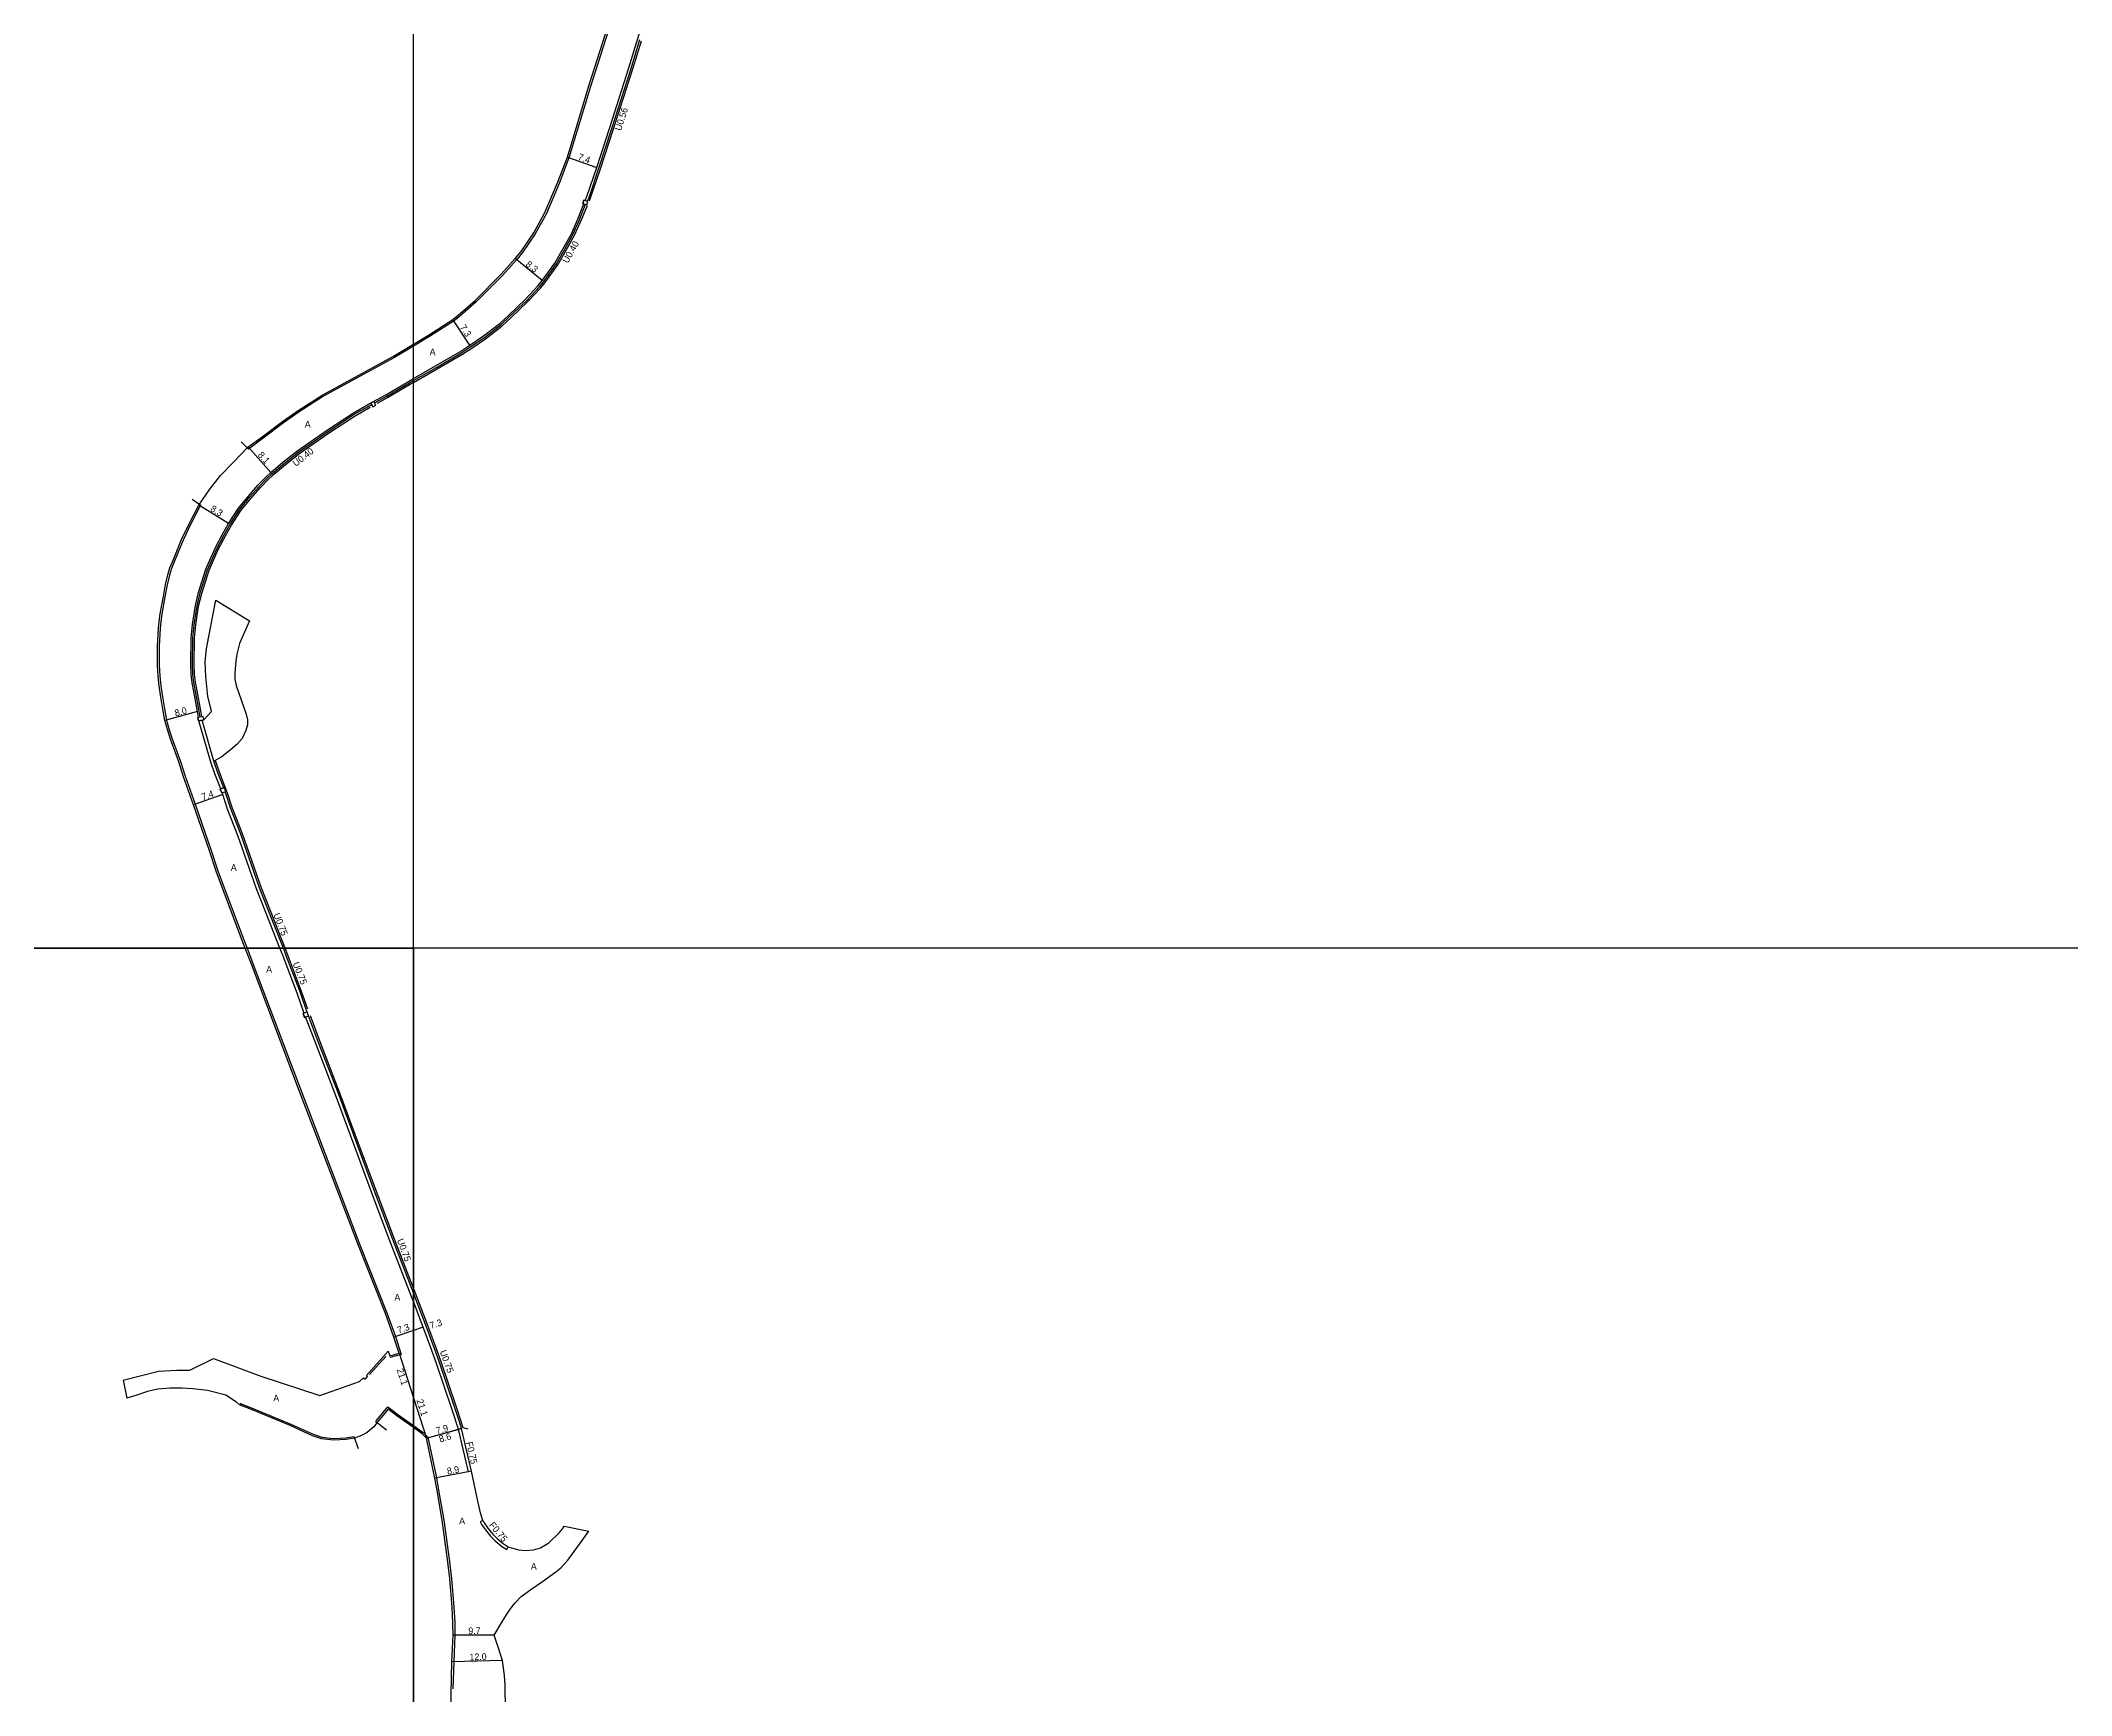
# Model space of a CAD drawing. Header units: metres. Extents: x -20000 to -16000, y -117000 to -114000.
# Drawn here: x -19288.6 to -18806.1, y -114777.5 to -114384.4 of the extents above; entities that cross this region are included whole.
import ezdxf

# ---------------------------------------------------------------- set-up
doc = ezdxf.new("R2010")
doc.units = ezdxf.units.M
doc.header["$LTSCALE"] = 2.5
for name, color, linetype in [('側溝・桝', 7, 'Continuous'), ('図郭', 7, 'Continuous'), ('幅員', 7, 'Continuous'), ('歩道・分離帯・安全施設', 7, 'Continuous'), ('舗装', 7, 'Continuous'), ('道路', 7, 'Continuous')]:
    doc.layers.add(name, color=color, linetype=linetype)
doc.styles.get("Standard").update_dxf_attribs({"font": ''})
doc.styles.get('Standard').set_extended_font_data('@MS PGothic')

msp = doc.modelspace()

# ---------------------------------------------------------------- linework, layer by layer
at = {"layer": '側溝・桝'}
for points in [[(-19158.65, -114422.52), (-19158.28, -114421.6), (-19155.92, -114414.67), (-19152.84, -114405.2), (-19148.26, -114390.97), (-19146.17, -114384.08)], [(-19200, -114465.12), (-19194.54, -114462), (-19188.73, -114458.62), (-19186.35, -114457.06), (-19183.15, -114454.85), (-19179.16, -114451.79), (-19177.08, -114449.84), (-19173.07, -114446.07), (-19170.06, -114442.83), (-19169.09, -114441.62), (-19166.04, -114437.41), (-19164.05, -114433.92), (-19162.09, -114430.4), (-19160.63, -114427.09), (-19159.1, -114423.22)], [(-19209.24, -114470.42), (-19206.33, -114468.82), (-19200.95, -114465.66), (-19200, -114465.12)], [(-19250.64, -114545.07), (-19250.9, -114543.69), (-19251.8, -114538.93), (-19252.15, -114536.87), (-19252.38, -114534.94), (-19252.51, -114532.52), (-19252.39, -114526.28), (-19252.13, -114523.13), (-19251.42, -114518.62), (-19250.68, -114515.58), (-19248.94, -114510.05), (-19246.73, -114505.12), (-19244.99, -114501.8), (-19243.57, -114499.25), (-19241.27, -114495.67), (-19238.91, -114492.85), (-19236.64, -114490.25), (-19234.84, -114488.4), (-19233.61, -114487.24), (-19230.66, -114484.71), (-19227.25, -114482.07), (-19220.16, -114477.14), (-19214.05, -114473.13), (-19210.45, -114471.09), (-19209.94, -114470.81)], [(-19245.78, -114562.12), (-19247.15, -114558.57), (-19248.13, -114555.79), (-19250.97, -114545.96)], [(-19247.41, -114555.57), (-19250.23, -114545.8)], [(-19230.9, -114600), (-19234.18, -114591.62), (-19236.55, -114585.65), (-19241.03, -114572.91), (-19243.43, -114566.65), (-19244.55, -114563.25), (-19244.72, -114562.79)], [(-19225.27, -114615.12), (-19225.4, -114614.79), (-19226.95, -114610.38), (-19230.29, -114601.58), (-19230.9, -114600)], [(-19200, -114681.86), (-19204.87, -114669.22), (-19208.77, -114658.95), (-19213.16, -114647.18), (-19217.84, -114634.52), (-19222.52, -114622.39), (-19224.92, -114616.05)], [(-19188.58, -114714.08), (-19189.01, -114712.77), (-19190.09, -114709.39), (-19193.77, -114698.41), (-19194.9, -114695.32), (-19196.98, -114689.75), (-19199.67, -114682.72), (-19200, -114681.86)], [(-19186.2, -114724.2), (-19186.94, -114724.35), (-19189.31, -114714.28)], [(-19183.48, -114735.92), (-19184.14, -114736.27), (-19183.81, -114736.91), (-19182.91, -114738.18), (-19181.66, -114739.7), (-19180.61, -114740.79), (-19179.11, -114742.04), (-19177.78, -114742.86), (-19177.47, -114742.17)]]:
    msp.add_lwpolyline(points, dxfattribs=at)
at = {"layer": '側溝・桝', "flags": 128}
for points in [[(-19159.72, -114423.03), (-19158.77, -114423.33), (-19158.53, -114422.56), (-19159.49, -114422.27)], [(-19210.13, -114470.46), (-19209.65, -114471.33), (-19208.95, -114470.95), (-19209.43, -114470.07)], [(-19251.05, -114545.98), (-19249.78, -114545.7), (-19249.96, -114544.91), (-19251.23, -114545.2)], [(-19245.55, -114563.1), (-19244.61, -114562.75), (-19244.97, -114561.81), (-19245.91, -114562.17)], [(-19225.85, -114616.41), (-19224.92, -114616.05), (-19225.27, -114615.12), (-19226.21, -114615.47)]]:
    msp.add_lwpolyline(points, close=True, dxfattribs=at)
at = {"layer": '図郭'}
for points in [[(-20000, -114600), (-19200, -114600), (-19200, -114000), (-20000, -114000)], [(-19200, -114000), (-18400, -114000), (-18400, -114600), (-19200, -114600)], [(-20000, -115200), (-19200, -115200), (-19200, -114600), (-20000, -114600)], [(-19200, -115200), (-18400, -115200), (-18400, -114600), (-19200, -114600)]]:
    msp.add_lwpolyline(points, close=True, dxfattribs=at)
at = {"layer": '幅員', "flags": 128}
for points in [[(-19163.43, -114412.04), (-19156.45, -114414.49)], [(-19169.4, -114441.38), (-19175.85, -114436.15)], [(-19186.57, -114456.73), (-19190.6, -114450.64)], [(-19233.88, -114486.95), (-19239.23, -114480.86)], [(-19243.91, -114499.05), (-19250.97, -114494.69)], [(-19251.29, -114543.76), (-19259.06, -114545.88)], [(-19245.26, -114563.47), (-19252.25, -114565.9)], [(-19200, -114690.79), (-19204.65, -114692.36)], [(-19197.68, -114690.01), (-19200, -114690.79)], [(-19203.42, -114696.22), (-19200, -114706.83)], [(-19200, -114706.83), (-19196.93, -114716.35)], [(-19196.93, -114716.35), (-19188.58, -114714.08)], [(-19196.92, -114716.4), (-19189.31, -114714.28)], [(-19186.2, -114724.2), (-19194.94, -114725.9)], [(-19180.84, -114763.18), (-19190.54, -114763.21)], [(-19178.85, -114769.22), (-19190.84, -114769.52)]]:
    msp.add_lwpolyline(points, dxfattribs=at)
at = {"layer": '歩道・分離帯・安全施設'}
for points in [[(-19133.77, -114313.5), (-19136.74, -114325.74), (-19140.85, -114340.9), (-19143.57, -114350.46), (-19147.51, -114363.08), (-19151.28, -114374.36), (-19157.91, -114395.24), (-19163.05, -114412.17), (-19165.37, -114418.32), (-19168.41, -114425.39), (-19171.04, -114430.23), (-19174.12, -114434.72), (-19175.55, -114436.41), (-19178.87, -114440.14), (-19185.06, -114446.4), (-19189.08, -114449.88), (-19190.36, -114450.96), (-19196.2, -114454.66), (-19200, -114456.92)], [(-19158.17, -114422.4), (-19157.91, -114421.74), (-19155.54, -114414.79), (-19152.46, -114405.32), (-19147.88, -114391.09), (-19145.85, -114384.41)], [(-19200, -114465.58), (-19194.34, -114462.34), (-19188.52, -114458.96), (-19186.12, -114457.39), (-19182.91, -114455.17), (-19178.9, -114452.1), (-19176.81, -114450.13), (-19172.78, -114446.36), (-19169.76, -114443.09), (-19168.77, -114441.86), (-19165.71, -114437.62), (-19163.7, -114434.11), (-19161.73, -114430.57), (-19160.26, -114427.25), (-19158.61, -114423.5)], [(-19200, -114456.92), (-19204.53, -114459.63), (-19214.55, -114465.1), (-19221.34, -114468.83), (-19227.17, -114472.54), (-19230.85, -114475.14), (-19236, -114479.01), (-19239.21, -114481.4), (-19240.94, -114479.7)], [(-19208.57, -114470.51), (-19206.13, -114469.17), (-19200.75, -114466.01), (-19200, -114465.58)], [(-19250.25, -114544.98), (-19250.5, -114543.61), (-19251.4, -114538.86), (-19251.75, -114536.81), (-19251.98, -114534.9), (-19252.11, -114532.51), (-19251.99, -114526.3), (-19251.73, -114523.18), (-19251.03, -114518.69), (-19250.3, -114515.69), (-19248.56, -114510.2), (-19246.37, -114505.29), (-19244.64, -114501.99), (-19243.22, -114499.46), (-19240.94, -114495.9), (-19238.61, -114493.11), (-19236.35, -114490.52), (-19234.56, -114488.68), (-19233.34, -114487.54), (-19230.41, -114485.02), (-19227.01, -114482.39), (-19219.94, -114477.47), (-19213.84, -114473.47), (-19210.28, -114471.46)], [(-19252.6, -114493.32), (-19250.5, -114494.71), (-19250.63, -114494.9), (-19252.86, -114499.18), (-19254.7, -114503.02), (-19256.67, -114507.78), (-19257.49, -114509.77), (-19257.96, -114511.38), (-19258.51, -114513.62), (-19259.03, -114516.51), (-19259.77, -114520.61), (-19259.99, -114522.38), (-19260.18, -114524.06), (-19260.4, -114528.21), (-19260.38, -114530.88), (-19260.38, -114532.84), (-19260.23, -114535.27), (-19259.98, -114537.61), (-19259.62, -114540.27), (-19259.18, -114543.11), (-19258.67, -114545.78), (-19258.01, -114548.12), (-19257.31, -114550.2), (-19255.37, -114555.6), (-19254.25, -114559.11), (-19251.87, -114565.77), (-19248.08, -114576.73), (-19246.39, -114581.81), (-19240.32, -114598.01), (-19239.54, -114600)], [(-19230.47, -114600), (-19233.8, -114591.48), (-19236.17, -114585.5), (-19240.65, -114572.77), (-19243.06, -114566.52), (-19244.17, -114563.11), (-19244.71, -114561.71), (-19246.07, -114558.17), (-19247.03, -114555.43)], [(-19239.54, -114600), (-19238.12, -114603.64), (-19226.68, -114633.87), (-19212.7, -114670.44), (-19206.29, -114686.59), (-19204.27, -114692.23), (-19202.92, -114696.49)], [(-19225.1, -114614.44), (-19226.58, -114610.24), (-19229.91, -114601.43), (-19230.47, -114600)], [(-19200, -114680.75), (-19204.5, -114669.07), (-19208.39, -114658.8), (-19212.79, -114647.04), (-19217.46, -114634.38), (-19222.14, -114622.24), (-19224.48, -114616.08)], [(-19186.96, -114714.21), (-19188.21, -114713.92), (-19189.71, -114709.27), (-19193.4, -114698.27), (-19194.52, -114695.18), (-19196.61, -114689.61), (-19199.3, -114682.57), (-19200, -114680.75)], [(-19210.43, -114701.29), (-19206.56, -114696.94)], [(-19202.92, -114696.49), (-19205.6, -114697.25)], [(-19241.15, -114708.09), (-19241.13, -114708.11), (-19238.29, -114709.24), (-19229.16, -114713.04), (-19223.82, -114715.43), (-19221.79, -114716.15), (-19219.02, -114716.48), (-19216.03, -114716.3), (-19214.19, -114716.02), (-19213.14, -114718.87)], [(-19206.4, -114714.46), (-19208.97, -114712.47), (-19208.75, -114712.19), (-19206.05, -114708.9), (-19203.73, -114710.75), (-19200, -114713.38)], [(-19200, -114713.38), (-19197.68, -114715.02), (-19196.56, -114716.16), (-19194.54, -114725.83), (-19194.01, -114728.74), (-19192.8, -114735.83), (-19191.52, -114745.14), (-19190.97, -114749.72), (-19190.37, -114756.52), (-19190.2, -114760.21), (-19190.14, -114763.22), (-19190.44, -114769.53), (-19190.6, -114775.97)]]:
    msp.add_lwpolyline(points, dxfattribs=at)
at = {"layer": '道路'}
for points in [[(-19159.19, -114422.36), (-19158.81, -114421.41), (-19156.45, -114414.49), (-19153.37, -114405.03), (-19148.79, -114390.81), (-19145.83, -114381.03), (-19138.01, -114356.61), (-19135.24, -114347.3), (-19132.9, -114338.94), (-19129.06, -114324.45), (-19127.02, -114314.95), (-19126.51, -114312.56), (-19125.52, -114308.6), (-19123.99, -114302.19), (-19123.41, -114299.01), (-19122.51, -114293.55), (-19121.44, -114287.49), (-19119.56, -114276.74)], [(-19200, -114456.46), (-19196.41, -114454.31), (-19190.6, -114450.64), (-19189.34, -114449.57), (-19185.34, -114446.11), (-19179.16, -114439.86), (-19175.85, -114436.15), (-19174.44, -114434.47), (-19171.38, -114430.02), (-19168.77, -114425.22), (-19165.74, -114418.17), (-19163.43, -114412.04), (-19158.29, -114395.12), (-19151.66, -114374.23), (-19147.89, -114362.96), (-19143.95, -114350.35), (-19141.24, -114340.79), (-19137.13, -114325.64), (-19134.16, -114313.4)], [(-19200, -114464.66), (-19194.74, -114461.65), (-19188.94, -114458.28), (-19186.57, -114456.73), (-19183.38, -114454.52), (-19179.42, -114451.48), (-19177.35, -114449.55), (-19173.35, -114445.79), (-19170.36, -114442.57), (-19169.4, -114441.38), (-19166.38, -114437.19), (-19164.39, -114433.72), (-19162.45, -114430.22), (-19161, -114426.94), (-19159.48, -114423.11), (-19159.72, -114423.03), (-19159.49, -114422.27), (-19159.19, -114422.36)], [(-19239.97, -114600), (-19240.7, -114598.16), (-19246.77, -114581.94), (-19248.46, -114576.86), (-19252.25, -114565.9), (-19254.63, -114559.24), (-19255.75, -114555.73), (-19257.69, -114550.34), (-19258.39, -114548.24), (-19259.06, -114545.88), (-19259.57, -114543.17), (-19260.02, -114540.32), (-19260.38, -114537.66), (-19260.62, -114535.31), (-19260.78, -114532.85), (-19260.78, -114530.88), (-19260.8, -114528.2), (-19260.58, -114524.03), (-19260.38, -114522.34), (-19260.17, -114520.55), (-19259.42, -114516.44), (-19258.91, -114513.54), (-19258.35, -114511.27), (-19257.86, -114509.63), (-19257.04, -114507.63), (-19255.07, -114502.86), (-19253.22, -114499), (-19250.97, -114494.69), (-19248.4, -114490.95), (-19245.8, -114487.68), (-19242.78, -114484.47), (-19239.23, -114480.86), (-19236.24, -114478.69), (-19231.08, -114474.82), (-19227.39, -114472.21), (-19221.54, -114468.49), (-19214.74, -114464.75), (-19204.73, -114459.28), (-19200, -114456.46)], [(-19250.23, -114545.8), (-19251.05, -114545.98), (-19251.23, -114545.2), (-19251.03, -114545.16), (-19251.29, -114543.76), (-19252.19, -114539), (-19252.54, -114536.93), (-19252.77, -114534.97), (-19252.91, -114532.53), (-19252.79, -114526.26), (-19252.52, -114523.08), (-19251.81, -114518.54), (-19251.07, -114515.48), (-19249.31, -114509.91), (-19247.09, -114504.94), (-19245.34, -114501.6), (-19243.91, -114499.05), (-19241.59, -114495.43), (-19239.22, -114492.59), (-19236.94, -114489.98), (-19235.12, -114488.11), (-19233.88, -114486.95), (-19230.92, -114484.4), (-19227.49, -114481.74), (-19220.39, -114476.8), (-19214.26, -114472.78), (-19210.65, -114470.74), (-19206.53, -114468.48), (-19201.15, -114465.32), (-19200, -114464.66)], [(-19250.23, -114545.8), (-19249.78, -114545.7), (-19248.01, -114543.72), (-19248.17, -114542.92), (-19248.86, -114540.2), (-19249.32, -114535.41), (-19249.51, -114531.94), (-19249.19, -114528.84), (-19248.64, -114525.96), (-19246.92, -114517.3)], [(-19238.96, -114522.17), (-19241.34, -114527.58), (-19241.94, -114530.13), (-19242.21, -114531.75), (-19242.45, -114534.52), (-19242.42, -114536.07), (-19242.11, -114537.59), (-19239.78, -114544.34), (-19239.46, -114545.72), (-19239.46, -114546.93), (-19239.79, -114548.25), (-19240.69, -114550.12), (-19241.85, -114551.47), (-19243.5, -114552.85), (-19245.55, -114554.51), (-19247.41, -114555.57)], [(-19245.08, -114561.85), (-19246.44, -114558.31), (-19247.41, -114555.57)], [(-19231.71, -114600), (-19234.87, -114591.9), (-19237.25, -114585.91), (-19241.73, -114573.17), (-19244.14, -114566.91), (-19245.26, -114563.47), (-19245.42, -114563.06), (-19245.55, -114563.1), (-19245.91, -114562.17), (-19245.78, -114562.12), (-19245.08, -114561.85)], [(-19203.42, -114696.22), (-19204.65, -114692.36), (-19206.67, -114686.73), (-19213.08, -114670.59), (-19227.05, -114634.01), (-19238.49, -114603.78), (-19239.97, -114600)], [(-19225.97, -114615.38), (-19226.1, -114615.05), (-19227.66, -114610.63), (-19230.98, -114601.85), (-19231.71, -114600)], [(-19200, -114683.95), (-19200.37, -114682.99), (-19205.58, -114669.48), (-19209.47, -114659.21), (-19213.86, -114647.44), (-19218.54, -114634.79), (-19223.22, -114622.65), (-19225.62, -114616.32), (-19225.85, -114616.41), (-19226.21, -114615.47), (-19225.97, -114615.38)], [(-19183.48, -114735.92), (-19183.95, -114734.41), (-19184.68, -114731.35), (-19186.2, -114724.2), (-19188.58, -114714.08), (-19189.31, -114714.28), (-19190.8, -114709.62), (-19194.48, -114698.65), (-19195.6, -114695.58), (-19197.68, -114690.01), (-19200, -114683.95)], [(-19200, -114713.87), (-19203.97, -114711.07), (-19205.99, -114709.46), (-19208.44, -114712.44), (-19209.44, -114713.71), (-19211.03, -114715.06), (-19212.3, -114715.74), (-19214.04, -114716.4), (-19215.99, -114716.69), (-19219.03, -114716.88), (-19221.88, -114716.55), (-19223.97, -114715.8), (-19229.32, -114713.41), (-19238.45, -114709.61), (-19241.35, -114708.45), (-19242.01, -114707.82), (-19244.59, -114706.15), (-19247.64, -114705.38), (-19248.93, -114705.07), (-19252.44, -114704.7), (-19254.99, -114704.51), (-19257.83, -114704.48), (-19260.72, -114704.73), (-19263.17, -114705.31), (-19265.68, -114706.15), (-19268.12, -114706.87)], [(-19196.93, -114716.35), (-19197.94, -114715.33), (-19200, -114713.87)], [(-19200, -114821.66), (-19199.54, -114821.09), (-19197.76, -114818.38), (-19196.72, -114816.79), (-19196.08, -114815.58), (-19195.17, -114813.5), (-19194, -114809.97), (-19192.89, -114806.6), (-19192.08, -114803.28), (-19191.71, -114800.36), (-19191.48, -114796.84), (-19191.13, -114780.81), (-19190.84, -114769.52), (-19190.54, -114763.21), (-19190.6, -114760.22), (-19190.77, -114756.55), (-19191.36, -114749.76), (-19191.92, -114745.19), (-19193.2, -114735.89), (-19194.4, -114728.81), (-19194.94, -114725.9), (-19196.92, -114716.4)], [(-19183.48, -114735.92), (-19183.17, -114736.51), (-19182.31, -114737.73), (-19181.1, -114739.2), (-19180.1, -114740.24), (-19178.68, -114741.43), (-19177.47, -114742.17), (-19175, -114742.91), (-19173.38, -114743.05), (-19171.5, -114742.91), (-19169.77, -114742.43), (-19167.86, -114741.21), (-19165.36, -114738.91), (-19164.62, -114737.94), (-19164.22, -114737.31)]]:
    msp.add_lwpolyline(points, dxfattribs=at)
at = {"layer": '道路', "flags": 128}
for points in [[(-19246.92, -114517.3), (-19238.96, -114522.17)], [(-19269, -114702.57), (-19260.57, -114700.47), (-19256.25, -114700.22), (-19253.13, -114700.22), (-19247.52, -114697.44), (-19236.26, -114701.64), (-19222.24, -114706.21), (-19212.78, -114702.91), (-19211.83, -114702.05), (-19211.44, -114702.33), (-19210.88, -114701.76), (-19211.13, -114701.47), (-19206.01, -114695.73), (-19205.57, -114696.83), (-19203.42, -114696.22)], [(-19269, -114702.57), (-19268.12, -114706.87)], [(-19180.84, -114763.18), (-19178.82, -114759.89), (-19177.62, -114757.95), (-19176.57, -114756.4), (-19175.81, -114755.47), (-19174.4, -114754), (-19172.12, -114752.33), (-19169.3, -114750.41), (-19166.18, -114748.13), (-19164.98, -114747.15), (-19163.32, -114745.39), (-19160.31, -114741.26), (-19158.35, -114738.49)], [(-19164.22, -114737.31), (-19158.35, -114738.49)], [(-19178.13, -114780.98), (-19178.17, -114775.08), (-19178.34, -114772.77), (-19178.85, -114769.22), (-19179.99, -114765.6), (-19180.84, -114763.18)]]:
    msp.add_lwpolyline(points, dxfattribs=at)

# ---------------------------------------------------------------- texts
at = {"layer": '側溝・桝'}
for s, rotation, p in [('U0.56', 72.1446, (-19150.69, -114405.89)), ('U0.40', 60.2388, (-19163.34, -114437.4)), ('U0.40', 37.7756, (-19227.94, -114485.63)), ('U0.75', 291.3542, (-19233.3, -114591.99)), ('U0.75', 291.3542, (-19228.72, -114603.61)), ('U0.75', 290.0432, (-19203.93, -114669.33)), ('U0.75', 290.0432, (-19193.78, -114695.8)), ('F0.75', 283.2495, (-19187.54, -114717.44)), ('F0.75', 309.4586, (-19182.14, -114737.08))]:
    msp.add_text(s, height=1.6, rotation=rotation, dxfattribs=at).set_placement(p)
at = {"layer": '幅員'}
for s, rotation, p in [('7.4', 340.6955, (-19161.07, -114412.61)), ('8.3', 320.9727, (-19173.47, -114437.76)), ('7.3', 303.5168, (-19189.08, -114452.49)), ('8.1', 311.3232, (-19237.11, -114482.89)), ('8.3', 328.3292, (-19248.4, -114495.98)), ('8.0', 15.2455, (-19256.5, -114544.92)), ('7.4', 19.2239, (-19250.05, -114564.87)), ('7.3', 18.6014, (-19195.79, -114690.48)), ('7.3', 18.6014, (-19203.53, -114691.54)), ('21.1', 287.8728, (-19204.01, -114700.09)), ('21.1', 287.8728, (-19199.31, -114707.4)), ('7.9', 15.5158, (-19194.39, -114715.44)), ('8.6', 15.2005, (-19193.69, -114717.4)), ('8.9', 11.0024, (-19191.87, -114725.05)), ('9.7', 0.2002, (-19186.96, -114762.95)), ('12.0', 1.4311, (-19186.67, -114769.17))]:
    msp.add_text(s, height=1.6, rotation=rotation, dxfattribs=at).set_placement(p)
at = {"layer": '舗装'}
for p in [(-19196.14, -114459.1), (-19225.82, -114476.29), (-19243.39, -114581.6), (-19234.98, -114605.77), (-19204.52, -114683.71), (-19233.3, -114707.66), (-19189.13, -114736.83), (-19172.1, -114747.62)]:
    msp.add_text('A', height=1.6, dxfattribs=at).set_placement(p)

doc.saveas('drawing.dxf')
